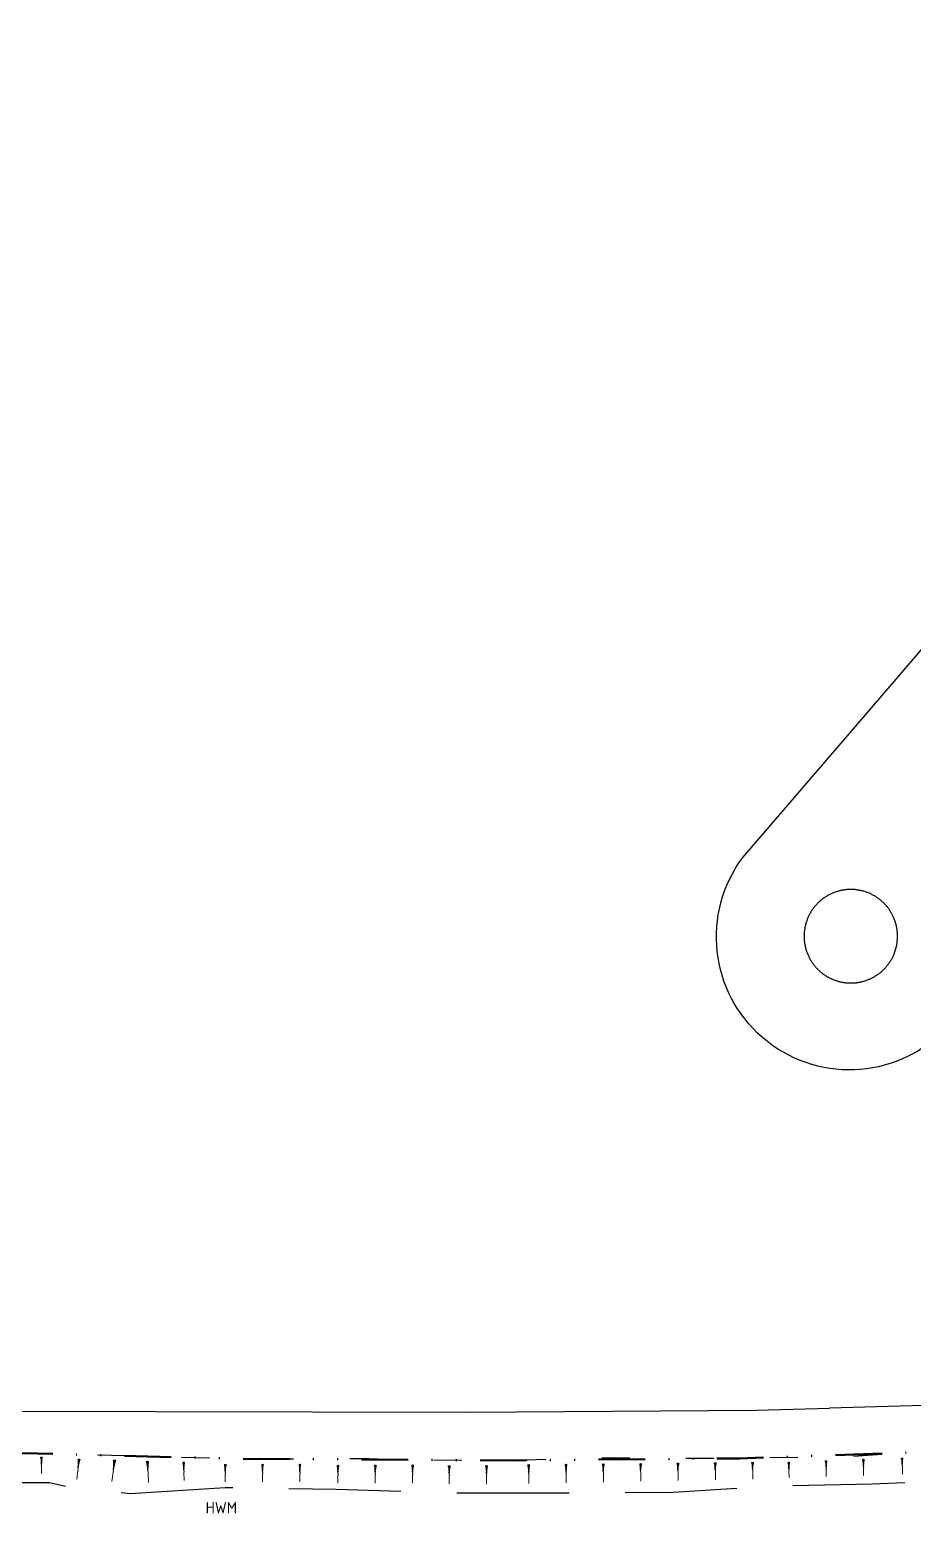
# Model space of a CAD drawing. Header units: millimetres. Extents: x 833750 to 836188, y 817400 to 818701.
# Drawn here: x 834180.6 to 834275.3, y 817743 to 817902 of the extents above; entities that cross this region are included whole.
import ezdxf

# ---------------------------------------------------------------- set-up
doc = ezdxf.new("R2010")
doc.units = ezdxf.units.MM
for name, pattern in [('3', [18.017443, 12.011629, -6.005814]), ('5', [9.008722, 3.002907, -6.005814]), ('DIVIDE', [1.25, 0.5, -0.25, 0, -0.25, 0, -0.25])]:
    doc.linetypes.add(name, pattern=pattern)
doc.layers.add('01-basemap', color=8, linetype='Continuous', lineweight=9)
doc.layers.add('01-bdy', color=7, linetype='DIVIDE', lineweight=50)
doc.styles.add('HK_ENG_11', font='HK_ENG.ttf')
doc.linetypes.add('B1_BDYF', pattern='A,2.5,-0.5,[130,ltypeshp.shx,S=0.5,R=0,X=0,Y=0],-0.5', length=3.5)

msp = doc.modelspace()

# ---------------------------------------------------------------- hatches: boundary and pattern name
at = {"layer": '01-basemap', "linetype": 'Continuous'}
h = msp.add_hatch(color=256, dxfattribs=at)
edge = h.paths.add_edge_path()
edge.add_ellipse((834181.87, 817748.96), major_axis=(0.0795, 0), ratio=0.731707, start_angle=0, end_angle=360)
for points in [[(834181.87, 817748.32), (834181.95, 817748.96), (834181.79, 817748.96)], [(834185.81, 817747.96), (834186, 817748.72), (834185.81, 817748.74)], [(834189.59, 817747.81), (834189.79, 817748.62), (834189.59, 817748.65)], [(834193.27, 817747.69), (834193.33, 817748.51), (834193.13, 817748.5)], [(834197.13, 817747.72), (834197.19, 817748.43), (834197.01, 817748.42)], [(834201.57, 817747.5), (834201.65, 817748.17), (834201.49, 817748.17)], [(834205.57, 817747.51), (834205.65, 817748.18), (834205.49, 817748.18)], [(834209.57, 817747.51), (834209.65, 817748.19), (834209.48, 817748.19)], [(834213.65, 817747.39), (834213.74, 817748.08), (834213.57, 817748.08)], [(834217.65, 817747.4), (834217.74, 817748.09), (834217.57, 817748.09)], [(834221.65, 817747.41), (834221.74, 817748.11), (834221.57, 817748.11)], [(834225.57, 817747.33), (834225.66, 817748.03), (834225.48, 817748.03)], [(834229.57, 817747.34), (834229.66, 817748.05), (834229.48, 817748.05)], [(834234.09, 817747.41), (834234.18, 817748.14), (834234, 817748.13)], [(834238.09, 817747.47), (834238.17, 817748.18), (834238, 817748.18)], [(834242.09, 817747.52), (834242.17, 817748.22), (834242, 817748.22)], [(834246.09, 817747.58), (834246.17, 817748.27), (834246, 817748.26)], [(834250.09, 817747.63), (834250.17, 817748.31), (834250, 817748.31)], [(834254.09, 817747.69), (834254.17, 817748.35), (834254, 817748.35)], [(834258.09, 817747.75), (834258.17, 817748.39), (834258, 817748.39)], [(834261.97, 817747.81), (834262.04, 817748.4), (834261.89, 817748.4)], [(834265.97, 817747.96), (834266.04, 817748.57), (834265.89, 817748.56)], [(834269.97, 817748.1), (834270.04, 817748.73), (834269.88, 817748.73)], [(834274.13, 817748.24), (834274.18, 817748.87), (834274.03, 817748.86)]]:
    msp.add_hatch(color=256, dxfattribs=at).paths.add_polyline_path(points)
h = msp.add_hatch(color=256, dxfattribs=at)
edge = h.paths.add_edge_path()
edge.add_ellipse((834185.9, 817748.73), major_axis=(-0.0962, 0.0111), ratio=0.731707, start_angle=0, end_angle=360)
h = msp.add_hatch(color=256, dxfattribs=at)
edge = h.paths.add_edge_path()
edge.add_ellipse((834189.69, 817748.64), major_axis=(-0.104, 0.012), ratio=0.731707, start_angle=0, end_angle=360)
h = msp.add_hatch(color=256, dxfattribs=at)
edge = h.paths.add_edge_path()
edge.add_ellipse((834193.23, 817748.5), major_axis=(0.102, 0.006), ratio=0.731707, start_angle=0, end_angle=360)
h = msp.add_hatch(color=256, dxfattribs=at)
edge = h.paths.add_edge_path()
edge.add_ellipse((834197.1, 817748.42), major_axis=(0.0885, 0.0032), ratio=0.731707, start_angle=0, end_angle=360)
h = msp.add_hatch(color=256, dxfattribs=at)
edge = h.paths.add_edge_path()
edge.add_ellipse((834201.57, 817748.17), major_axis=(0.0834, 0), ratio=0.731707, start_angle=0, end_angle=360)
h = msp.add_hatch(color=256, dxfattribs=at)
edge = h.paths.add_edge_path()
edge.add_ellipse((834205.57, 817748.18), major_axis=(-0.0842, 0), ratio=0.731707, start_angle=0, end_angle=360)
h = msp.add_hatch(color=256, dxfattribs=at)
edge = h.paths.add_edge_path()
edge.add_ellipse((834209.57, 817748.19), major_axis=(0.085, 0), ratio=0.731707, start_angle=0, end_angle=360)
h = msp.add_hatch(color=256, dxfattribs=at)
edge = h.paths.add_edge_path()
edge.add_ellipse((834213.65, 817748.08), major_axis=(0.0857, 0), ratio=0.731707, start_angle=0, end_angle=360)
h = msp.add_hatch(color=256, dxfattribs=at)
edge = h.paths.add_edge_path()
edge.add_ellipse((834217.65, 817748.09), major_axis=(0.0865, 0), ratio=0.731707, start_angle=0, end_angle=360)
h = msp.add_hatch(color=256, dxfattribs=at)
edge = h.paths.add_edge_path()
edge.add_ellipse((834221.65, 817748.11), major_axis=(-0.0873, 0), ratio=0.731707, start_angle=0, end_angle=360)
h = msp.add_hatch(color=256, dxfattribs=at)
edge = h.paths.add_edge_path()
edge.add_ellipse((834225.57, 817748.03), major_axis=(-0.088, 0), ratio=0.731707, start_angle=0, end_angle=360)
h = msp.add_hatch(color=256, dxfattribs=at)
edge = h.paths.add_edge_path()
edge.add_ellipse((834229.57, 817748.05), major_axis=(0.0888, 0), ratio=0.731707, start_angle=0, end_angle=360)
h = msp.add_hatch(color=256, dxfattribs=at)
edge = h.paths.add_edge_path()
edge.add_ellipse((834234.09, 817748.14), major_axis=(0.0905, 0.001), ratio=0.731707, start_angle=0, end_angle=360)
h = msp.add_hatch(color=256, dxfattribs=at)
edge = h.paths.add_edge_path()
edge.add_ellipse((834238.09, 817748.18), major_axis=(0.0889, 0.001), ratio=0.731707, start_angle=0, end_angle=360)
h = msp.add_hatch(color=256, dxfattribs=at)
edge = h.paths.add_edge_path()
edge.add_ellipse((834242.09, 817748.22), major_axis=(0.0872, 0.001), ratio=0.731707, start_angle=0, end_angle=360)
h = msp.add_hatch(color=256, dxfattribs=at)
edge = h.paths.add_edge_path()
edge.add_ellipse((834246.09, 817748.26), major_axis=(0.0856, 0.001), ratio=0.731707, start_angle=0, end_angle=360)
h = msp.add_hatch(color=256, dxfattribs=at)
edge = h.paths.add_edge_path()
edge.add_ellipse((834250.09, 817748.31), major_axis=(0.084, 0.001), ratio=0.731707, start_angle=0, end_angle=360)
h = msp.add_hatch(color=256, dxfattribs=at)
edge = h.paths.add_edge_path()
edge.add_ellipse((834254.08, 817748.35), major_axis=(0.0823, 0.0009), ratio=0.731707, start_angle=0, end_angle=360)
h = msp.add_hatch(color=256, dxfattribs=at)
edge = h.paths.add_edge_path()
edge.add_ellipse((834258.08, 817748.39), major_axis=(0.0807, 0.0009), ratio=0.731707, start_angle=0, end_angle=360)
h = msp.add_hatch(color=256, dxfattribs=at)
edge = h.paths.add_edge_path()
edge.add_ellipse((834261.97, 817748.4), major_axis=(0.0733, 0.001), ratio=0.731707, start_angle=0, end_angle=360)
h = msp.add_hatch(color=256, dxfattribs=at)
edge = h.paths.add_edge_path()
edge.add_ellipse((834265.96, 817748.56), major_axis=(0.0759, 0.001), ratio=0.731707, start_angle=0, end_angle=360)
h = msp.add_hatch(color=256, dxfattribs=at)
edge = h.paths.add_edge_path()
edge.add_ellipse((834269.96, 817748.73), major_axis=(0.0784, 0.001), ratio=0.731707, start_angle=0, end_angle=360)
h = msp.add_hatch(color=256, dxfattribs=at)
edge = h.paths.add_edge_path()
edge.add_ellipse((834274.1, 817748.86), major_axis=(0.0777, 0.003), ratio=0.731707, start_angle=0, end_angle=360)

# ---------------------------------------------------------------- linework, layer by layer
at = {"layer": '01-basemap', "linetype": 'Continuous', "lineweight": 30}
for p, q in [((834181.95, 817748.96), (834181.79, 817748.96)), ((834181.79, 817748.96), (834181.87, 817748.32)), ((834181.87, 817748.32), (834181.95, 817748.96)), ((834186, 817748.72), (834185.81, 817748.74)), ((834185.81, 817748.74), (834185.81, 817747.96)), ((834185.81, 817747.96), (834186, 817748.72)), ((834189.79, 817748.62), (834189.59, 817748.65)), ((834189.59, 817748.65), (834189.59, 817747.81)), ((834189.59, 817747.81), (834189.79, 817748.62)), ((834193.33, 817748.51), (834193.13, 817748.5)), ((834193.13, 817748.5), (834193.27, 817747.69)), ((834193.27, 817747.69), (834193.33, 817748.51)), ((834197.19, 817748.43), (834197.01, 817748.42)), ((834197.01, 817748.42), (834197.13, 817747.72)), ((834197.13, 817747.72), (834197.19, 817748.43)), ((834201.65, 817748.17), (834201.49, 817748.17)), ((834201.49, 817748.17), (834201.57, 817747.5)), ((834201.57, 817747.5), (834201.65, 817748.17)), ((834205.65, 817748.18), (834205.49, 817748.18)), ((834205.49, 817748.18), (834205.57, 817747.51)), ((834205.57, 817747.51), (834205.65, 817748.18)), ((834209.65, 817748.19), (834209.48, 817748.19)), ((834209.48, 817748.19), (834209.57, 817747.51)), ((834209.57, 817747.51), (834209.65, 817748.19)), ((834213.74, 817748.08), (834213.57, 817748.08)), ((834213.57, 817748.08), (834213.65, 817747.39)), ((834213.65, 817747.39), (834213.74, 817748.08)), ((834217.74, 817748.09), (834217.57, 817748.09)), ((834217.57, 817748.09), (834217.65, 817747.4)), ((834217.65, 817747.4), (834217.74, 817748.09)), ((834221.74, 817748.11), (834221.57, 817748.11)), ((834221.57, 817748.11), (834221.65, 817747.41)), ((834221.65, 817747.41), (834221.74, 817748.11)), ((834225.66, 817748.03), (834225.48, 817748.03)), ((834225.48, 817748.03), (834225.57, 817747.33)), ((834225.57, 817747.33), (834225.66, 817748.03)), ((834229.66, 817748.05), (834229.48, 817748.05)), ((834229.48, 817748.05), (834229.57, 817747.34)), ((834229.57, 817747.34), (834229.66, 817748.05)), ((834234.18, 817748.14), (834234, 817748.13)), ((834234, 817748.13), (834234.09, 817747.41)), ((834234.09, 817747.41), (834234.18, 817748.14)), ((834238.17, 817748.18), (834238, 817748.18)), ((834238, 817748.18), (834238.09, 817747.47)), ((834238.09, 817747.47), (834238.17, 817748.18)), ((834242.17, 817748.22), (834242, 817748.22)), ((834242, 817748.22), (834242.09, 817747.52)), ((834242.09, 817747.52), (834242.17, 817748.22)), ((834246.17, 817748.27), (834246, 817748.26)), ((834246, 817748.26), (834246.09, 817747.58)), ((834246.09, 817747.58), (834246.17, 817748.27)), ((834250.17, 817748.31), (834250, 817748.31)), ((834250, 817748.31), (834250.09, 817747.63)), ((834250.09, 817747.63), (834250.17, 817748.31)), ((834254.17, 817748.35), (834254, 817748.35)), ((834254, 817748.35), (834254.09, 817747.69)), ((834254.09, 817747.69), (834254.17, 817748.35)), ((834258.17, 817748.39), (834258, 817748.39)), ((834258, 817748.39), (834258.09, 817747.75)), ((834258.09, 817747.75), (834258.17, 817748.39)), ((834262.04, 817748.4), (834261.89, 817748.4)), ((834261.89, 817748.4), (834261.97, 817747.81)), ((834261.97, 817747.81), (834262.04, 817748.4)), ((834266.04, 817748.57), (834265.89, 817748.56)), ((834265.89, 817748.56), (834265.97, 817747.96)), ((834265.97, 817747.96), (834266.04, 817748.57)), ((834270.04, 817748.73), (834269.88, 817748.73)), ((834269.88, 817748.73), (834269.97, 817748.1)), ((834269.97, 817748.1), (834270.04, 817748.73)), ((834274.18, 817748.87), (834274.03, 817748.86)), ((834274.03, 817748.86), (834274.13, 817748.24)), ((834274.13, 817748.24), (834274.18, 817748.87))]:
    msp.add_line(p, q, dxfattribs=at)
at = {"layer": '01-basemap', "linetype": 'Continuous', "lineweight": 13}
for p, q in [((834181.87, 817748.01), (834181.87, 817747.25)), ((834269.97, 817747.79), (834269.98, 817747.04)), ((834274.14, 817747.94), (834274.17, 817747.19)), ((834185.77, 817747.58), (834185.66, 817746.66)), ((834189.54, 817747.4), (834189.42, 817746.4)), ((834193.3, 817747.29), (834193.35, 817746.31)), ((834197.14, 817747.37), (834197.17, 817746.52)), ((834201.57, 817747.17), (834201.57, 817746.37)), ((834205.57, 817747.18), (834205.57, 817746.37)), ((834209.57, 817747.18), (834209.57, 817746.36)), ((834213.65, 817747.06), (834213.65, 817746.23)), ((834217.65, 817747.06), (834217.65, 817746.23)), ((834221.65, 817747.07), (834221.65, 817746.23)), ((834225.57, 817746.99), (834225.57, 817746.14)), ((834229.57, 817746.99), (834229.57, 817746.13)), ((834234.1, 817747.06), (834234.11, 817746.19)), ((834238.1, 817747.12), (834238.11, 817746.26)), ((834242.1, 817747.18), (834242.11, 817746.34)), ((834246.1, 817747.24), (834246.11, 817746.42)), ((834250.1, 817747.31), (834250.11, 817746.5)), ((834254.1, 817747.37), (834254.1, 817746.58)), ((834258.1, 817747.43), (834258.1, 817746.65)), ((834261.98, 817747.53), (834261.99, 817746.82)), ((834265.98, 817747.66), (834265.99, 817746.93))]:
    msp.add_line(p, q, dxfattribs=at)
at = {"layer": '01-basemap', "linetype": '3', "lineweight": 30, "flags": 128}
msp.add_lwpolyline([(834427.05, 817871.66), (834426.93, 817871.28), (834426.35, 817869.44), (834425.34, 817867.73), (834424.01, 817866.82), (834421.47, 817865.15), (834417.71, 817862.99), (834414.34, 817859.99), (834410.4, 817856.27), (834406.54, 817852.53), (834403.18, 817850), (834397.8, 817845.46), (834394.15, 817841.99), (834390.86, 817839.05), (834389.01, 817837.08), (834385.68, 817833.14), (834382.41, 817830.73), (834380.69, 817828.02), (834378.41, 817826.28), (834374.64, 817822.43), (834370.72, 817817.99), (834367.32, 817814.11), (834364.77, 817810.48), (834361.77, 817807.1), (834357.13, 817801.37), (834355.82, 817797.36), (834353.9, 817793.51), (834350.29, 817786.11), (834346.79, 817779.39), (834344.41, 817773.54), (834341.39, 817767.53), (834338.48, 817760.66), (834335.94, 817755.92), (834333.24, 817752.16), (834331.33, 817749.41), (834328.37, 817747.8), (834326.36, 817746.54), (834322.85, 817745.53), (834311.7, 817745.61), (834301.83, 817746.42), (834294.47, 817747.18), (834287.79, 817746.73), (834277.99, 817746.41), (834270.94, 817746.12), (834260.34, 817745.9), (834249.56, 817745.23), (834238.75, 817745.15), (834225.36, 817745.15), (834213.47, 817745.54), (834201.56, 817745.72), (834191.37, 817745.08), (834185.87, 817745.58), (834182.73, 817746.24), (834179.59, 817746.25), (834173.3, 817745.42), (834166.37, 817745.69), (834158.03, 817745.28), (834153.4, 817745.62), (834148.22, 817745.63), (834135.59, 817745.8), (834123.74, 817745.89), (834115.18, 817746.21), (834103.37, 817746.24), (834094.03, 817746.06), (834088.51, 817746.61), (834085.08, 817747.66), (834081.56, 817748.75), (834079.85, 817750.38), (834079.98, 817751.13), (834079.34, 817752.01), (834078.82, 817752.87), (834076.34, 817752.88), (834075.51, 817752.67), (834075.5, 817750.71), (834073.22, 817749.6), (834070, 817747.82), (834068.93, 817746.29), (834068.3, 817744.99), (834066.36, 817744.3), (834063.46, 817744.31), (834060.49, 817744.31), (834056.82, 817745.38), (834053.02, 817745.69), (834046.1, 817746.9), (834043.33, 817748.49), (834038.91, 817751.44), (834031.82, 817756.63), (834024.43, 817761.76), (834017.34, 817767.01), (834011.05, 817772.07), (834003.07, 817778.67), (833995.14, 817785.68), (833987.33, 817793.03), (833982.09, 817798.74), (833973.23, 817809.9), (833969.29, 817814.99), (833965.71, 817820.06), (833959.15, 817828.17), (833954.99, 817834.33), (833951.03, 817841.57), (833948.01, 817847.53), (833946.75, 817852.38), (833946.42, 817856.65), (833946.4, 817863.45), (833946.02, 817871.23), (833945.59, 817880.68), (833946.07, 817882.52), (833945.9, 817886.67), (833946.38, 817891.46), (833945.77, 817898.48), (833946.81, 817902.75), (833946.79, 817909.96), (833946.6, 817917.08), (833946.37, 817923.06), (833946.65, 817930.22), (833946.91, 817935.45), (833946.59, 817941.24), (833947, 817947.89), (833946.58, 817955.57), (833946.73, 817962.36), (833947, 817972.63), (833946.92, 817979.46), (833946.85, 817983.2), (833947.03, 817990.97), (833947.74, 817996.09), (833947.61, 818000)], dxfattribs=at)
at = {"layer": '01-basemap', "linetype": '5', "lineweight": 30, "flags": 128}
msp.add_lwpolyline([(834356.31, 817806.2), (834354.4, 817803.48), (834352.51, 817800.45), (834348.38, 817793.53), (834339.78, 817779.11), (834338.68, 817776.33), (834336.87, 817770.07), (834334.62, 817763.54), (834329.52, 817754.39), (834327.62, 817753.03), (834322.54, 817751.13), (834318.33, 817750.67), (834310.37, 817750.67), (834302.56, 817750.17), (834288.2, 817750.77), (834279.24, 817749.76), (834268.37, 817749.05), (834255.65, 817748.86), (834242.62, 817748.92), (834230.17, 817748.59), (834216.99, 817748.82), (834204.82, 817748.78), (834167.17, 817749.77), (834130.25, 817749.07), (834108.71, 817749.23), (834097.6, 817749.8), (834092.1, 817750.88), (834083.45, 817751.97), (834080.87, 817753.15), (834079.95, 817754.68), (834075.55, 817754.94), (834068.48, 817749.28), (834062.04, 817748.35), (834056.13, 817749.1), (834051.08, 817750.07), (834044.42, 817752.19), (834034.65, 817759.36), (834019.23, 817769.52), (834005.82, 817781.11), (833992.62, 817793.44), (833984.38, 817802.04), (833980.32, 817806.68), (833968.98, 817820.74), (833961.26, 817831.18), (833954.51, 817842.25), (833951.38, 817849.53), (833950.71, 817855.24), (833950.26, 817863.38), (833950.14, 817900), (833949.86, 817989.71), (833950.23, 817994.53), (833950.51, 818000)], dxfattribs=at)
at = {"layer": '01-basemap', "linetype": 'B1_BDYF', "lineweight": 30, "flags": 128}
msp.add_lwpolyline([(834278.54, 817794.67, -0.929001), (834257.03, 817813.27), (834270.45, 817828.82), (834281.03, 817841.16), (834292.7, 817854.96), (834305.79, 817870.26), (834306.27, 817870.8), (834311.47, 817876.75), (834315.33, 817881.17), (834315.8, 817881.11)], format="xyb", dxfattribs=at)
at = {"layer": '01-basemap', "linetype": 'Continuous', "lineweight": 30, "flags": 128}
msp.add_lwpolyline([(834271.75, 817800.92), (834271.76, 817800.92), (834271.82, 817800.98), (834271.89, 817801.03), (834271.96, 817801.09), (834272.02, 817801.15), (834272.08, 817801.21), (834272.15, 817801.27), (834272.21, 817801.33), (834272.32, 817801.45), (834272.38, 817801.52), (834272.44, 817801.58), (834272.49, 817801.65), (834272.55, 817801.72), (834272.6, 817801.79), (834272.65, 817801.86), (834272.7, 817801.93), (834272.75, 817802), (834272.8, 817802.07), (834272.85, 817802.15), (834272.9, 817802.22), (834272.94, 817802.3), (834272.98, 817802.37), (834273.03, 817802.45), (834273.07, 817802.53), (834273.11, 817802.6), (834273.14, 817802.68), (834273.18, 817802.76), (834273.22, 817802.84), (834273.25, 817802.92), (834273.28, 817803), (834273.31, 817803.09), (834273.34, 817803.17), (834273.37, 817803.25), (834273.4, 817803.33), (834273.42, 817803.42), (834273.45, 817803.5), (834273.47, 817803.59), (834273.49, 817803.67), (834273.51, 817803.76), (834273.53, 817803.84), (834273.55, 817803.93), (834273.56, 817804.02), (834273.57, 817804.1), (834273.59, 817804.19), (834273.6, 817804.28), (834273.6, 817804.36), (834273.61, 817804.45), (834273.62, 817804.54), (834273.62, 817804.62), (834273.63, 817804.71), (834273.63, 817804.8), (834273.63, 817804.89), (834273.62, 817804.97), (834273.62, 817805.06), (834273.62, 817805.15), (834273.61, 817805.24), (834273.6, 817805.32), (834273.59, 817805.41), (834273.58, 817805.5), (834273.57, 817805.58), (834273.56, 817805.67), (834273.54, 817805.76), (834273.52, 817805.84), (834273.5, 817805.93), (834273.48, 817806.01), (834273.46, 817806.1), (834273.44, 817806.18), (834273.42, 817806.27), (834273.39, 817806.35), (834273.36, 817806.43), (834273.33, 817806.51), (834273.3, 817806.6), (834273.27, 817806.68), (834273.24, 817806.76), (834273.2, 817806.84), (834273.17, 817806.92), (834273.13, 817807), (834273.09, 817807.08), (834273.05, 817807.16), (834273.01, 817807.23), (834272.97, 817807.31), (834272.92, 817807.38), (834272.88, 817807.46), (834272.83, 817807.53), (834272.78, 817807.61), (834272.74, 817807.68), (834272.69, 817807.75), (834272.63, 817807.82), (834272.58, 817807.89), (834272.53, 817807.96), (834272.47, 817808.03), (834272.41, 817808.09), (834272.36, 817808.16), (834272.3, 817808.22), (834272.24, 817808.29), (834272.18, 817808.35), (834272.12, 817808.41), (834272.05, 817808.47), (834271.99, 817808.53), (834271.92, 817808.59), (834271.86, 817808.65), (834271.79, 817808.7), (834271.72, 817808.76), (834271.65, 817808.81), (834271.58, 817808.86), (834271.51, 817808.92), (834271.44, 817808.97), (834271.37, 817809.01), (834271.29, 817809.06), (834271.22, 817809.11), (834271.14, 817809.15), (834271.07, 817809.2), (834270.99, 817809.24), (834270.91, 817809.28), (834270.84, 817809.32), (834270.76, 817809.36), (834270.68, 817809.39), (834270.6, 817809.43), (834270.52, 817809.46), (834270.44, 817809.5), (834270.35, 817809.53), (834270.27, 817809.56), (834270.19, 817809.58), (834270.11, 817809.61), (834270.02, 817809.64), (834269.94, 817809.66), (834269.85, 817809.68), (834269.77, 817809.7), (834269.68, 817809.72), (834269.6, 817809.74), (834269.51, 817809.76), (834269.42, 817809.77), (834269.34, 817809.78), (834269.25, 817809.8), (834269.16, 817809.81), (834269.08, 817809.82), (834268.99, 817809.82), (834268.9, 817809.83), (834268.82, 817809.83), (834268.73, 817809.84), (834268.64, 817809.84), (834268.55, 817809.84), (834268.47, 817809.83), (834268.38, 817809.83), (834268.29, 817809.83), (834268.2, 817809.82), (834268.12, 817809.81), (834268.03, 817809.8), (834267.94, 817809.79), (834267.86, 817809.78), (834267.77, 817809.77), (834267.68, 817809.75), (834267.6, 817809.73), (834267.51, 817809.71), (834267.43, 817809.69), (834267.34, 817809.67), (834267.26, 817809.65), (834267.17, 817809.63), (834267.09, 817809.6), (834267.01, 817809.57), (834266.93, 817809.54), (834266.84, 817809.51), (834266.76, 817809.48), (834266.68, 817809.45), (834266.6, 817809.41), (834266.52, 817809.38), (834266.44, 817809.34), (834266.36, 817809.3), (834266.28, 817809.26), (834266.21, 817809.22), (834266.13, 817809.18), (834266.06, 817809.13), (834265.98, 817809.09), (834265.91, 817809.04), (834265.83, 817808.99), (834265.76, 817808.94), (834265.69, 817808.89), (834265.62, 817808.84), (834265.55, 817808.79), (834265.48, 817808.74), (834265.41, 817808.68), (834265.35, 817808.62), (834265.28, 817808.57), (834265.22, 817808.51), (834265.15, 817808.45), (834265.09, 817808.39), (834265.03, 817808.32), (834264.97, 817808.26), (834264.91, 817808.2), (834264.85, 817808.13), (834264.79, 817808.06), (834264.74, 817808), (834264.68, 817807.93), (834264.63, 817807.86), (834264.58, 817807.79), (834264.53, 817807.72), (834264.48, 817807.65), (834264.43, 817807.57), (834264.38, 817807.5), (834264.33, 817807.43), (834264.29, 817807.35), (834264.25, 817807.28), (834264.2, 817807.2), (834264.16, 817807.12), (834264.12, 817807.04), (834264.08, 817806.96), (834264.05, 817806.89), (834264.01, 817806.81), (834263.98, 817806.72), (834263.95, 817806.64), (834263.92, 817806.56), (834263.89, 817806.48), (834263.86, 817806.4), (834263.83, 817806.31), (834263.81, 817806.23), (834263.78, 817806.14), (834263.76, 817806.06), (834263.74, 817805.98), (834263.72, 817805.89), (834263.7, 817805.8), (834263.69, 817805.72), (834263.67, 817805.63), (834263.66, 817805.55), (834263.65, 817805.46), (834263.64, 817805.37), (834263.63, 817805.29), (834263.62, 817805.2), (834263.61, 817805.11), (834263.61, 817805.02), (834263.61, 817804.94), (834263.61, 817804.85), (834263.61, 817804.76), (834263.61, 817804.67), (834263.61, 817804.59), (834263.62, 817804.5), (834263.62, 817804.41), (834263.63, 817804.32), (834263.64, 817804.24), (834263.65, 817804.15), (834263.66, 817804.06), (834263.68, 817803.98), (834263.69, 817803.89), (834263.71, 817803.81), (834263.73, 817803.72), (834263.75, 817803.64), (834263.77, 817803.55), (834263.79, 817803.47), (834263.82, 817803.38), (834263.84, 817803.3), (834263.87, 817803.22), (834263.9, 817803.13), (834263.93, 817803.05), (834263.96, 817802.97), (834264, 817802.89), (834264.03, 817802.81), (834264.07, 817802.73), (834264.1, 817802.65), (834264.14, 817802.57), (834264.18, 817802.49), (834264.22, 817802.42), (834264.27, 817802.34), (834264.31, 817802.26), (834264.36, 817802.19), (834264.4, 817802.12), (834264.45, 817802.04), (834264.5, 817801.97), (834264.55, 817801.9), (834264.6, 817801.83), (834264.66, 817801.76), (834264.71, 817801.69), (834264.76, 817801.62), (834264.82, 817801.55), (834264.88, 817801.49), (834264.94, 817801.42), (834265, 817801.36), (834265.06, 817801.3), (834265.12, 817801.24), (834265.18, 817801.18), (834265.25, 817801.12), (834265.31, 817801.06), (834265.38, 817801), (834265.45, 817800.95), (834265.52, 817800.89), (834265.58, 817800.84), (834265.66, 817800.78), (834265.73, 817800.73), (834265.8, 817800.68), (834265.87, 817800.64), (834265.94, 817800.59), (834266.02, 817800.54), (834266.09, 817800.5), (834266.17, 817800.45), (834266.25, 817800.41), (834266.32, 817800.37), (834266.4, 817800.33), (834266.48, 817800.29), (834266.56, 817800.26), (834266.64, 817800.22), (834266.72, 817800.19), (834266.8, 817800.16), (834266.88, 817800.13), (834266.97, 817800.1), (834267.05, 817800.07), (834267.13, 817800.04), (834267.22, 817800.02), (834267.3, 817799.99), (834267.39, 817799.97), (834267.47, 817799.95), (834267.56, 817799.93), (834267.64, 817799.91), (834267.73, 817799.9), (834267.81, 817799.88), (834267.9, 817799.87), (834267.99, 817799.86), (834268.07, 817799.85), (834268.16, 817799.84), (834268.25, 817799.83), (834268.34, 817799.82), (834268.42, 817799.82), (834268.51, 817799.82), (834268.6, 817799.82), (834268.68, 817799.82), (834268.77, 817799.82), (834268.86, 817799.82), (834268.95, 817799.83), (834269.03, 817799.83), (834269.12, 817799.84), (834269.21, 817799.85), (834269.3, 817799.86), (834269.38, 817799.88), (834269.47, 817799.89), (834269.55, 817799.9), (834269.64, 817799.92), (834269.73, 817799.94), (834269.81, 817799.96), (834269.9, 817799.98), (834269.98, 817800.01), (834270.06, 817800.03), (834270.15, 817800.06), (834270.23, 817800.08), (834270.31, 817800.11), (834270.39, 817800.14), (834270.48, 817800.17), (834270.56, 817800.21), (834270.64, 817800.24), (834270.72, 817800.28), (834270.8, 817800.32), (834270.87, 817800.35), (834270.95, 817800.39), (834271.03, 817800.44), (834271.11, 817800.48), (834271.18, 817800.52), (834271.26, 817800.57), (834271.33, 817800.61), (834271.4, 817800.66), (834271.48, 817800.71), (834271.55, 817800.76), (834271.62, 817800.81), (834271.69, 817800.87), (834271.75, 817800.92)], dxfattribs=at)
at = {"layer": '01-basemap', "linetype": 'B1_BDYF', "lineweight": 30, "flags": 128}
for points in [[(834315.12, 817756.73), (834281.06, 817756.4), (834279.25, 817754.7), (834276.44, 817754.55), (834266.33, 817754.24)], [(834160.58, 817753.87), (834162.63, 817753.71), (834177.41, 817753.94), (834227.64, 817753.82), (834258.54, 817754.04), (834266.33, 817754.24)]]:
    msp.add_lwpolyline(points, dxfattribs=at)
at = {"layer": '01-basemap', "linetype": 'Continuous', "lineweight": 30}
for centre, major_axis, start_param, end_param in [((834181.87, 817748.96), (0.0795, 0), 0, 6.283185), ((834185.9, 817748.73), (-0.0962, 0.0111), 3.141593, 9.424778), ((834189.69, 817748.64), (-0.104, 0.012), 3.141593, 9.424778), ((834193.23, 817748.5), (0.102, 0.006), 0, 6.283185), ((834197.1, 817748.42), (0.0885, 0.0032), 7.554276093557633e-09, 6.283185314733863), ((834201.57, 817748.17), (0.0834, 0), 0, 6.283185), ((834205.57, 817748.18), (-0.0842, 0), 3.141593, 9.424778), ((834209.57, 817748.19), (0.085, 0), 0, 6.283185), ((834213.65, 817748.08), (0.0857, 0), 0, 6.283185), ((834217.65, 817748.09), (0.0865, 0), 0, 6.283185), ((834221.65, 817748.11), (-0.0873, 0), 3.141593, 9.424778), ((834225.57, 817748.03), (-0.088, 0), 3.141593, 9.424778), ((834229.57, 817748.05), (0.0888, 0), 0, 6.283185), ((834234.09, 817748.14), (0.0905, 0.001), 0, 6.283185), ((834238.09, 817748.18), (0.0889, 0.001), 0, 6.283185), ((834242.09, 817748.22), (0.0872, 0.001), 0, 6.283185), ((834250.09, 817748.31), (0.084, 0.001), 0, 6.283185), ((834254.08, 817748.35), (0.0823, 0.0009), 0, 6.283185), ((834258.08, 817748.39), (0.0807, 0.0009), 0, 6.283185), ((834261.97, 817748.4), (0.0733, 0.001), 0, 6.283185), ((834265.96, 817748.56), (0.0759, 0.001), 0, 6.283185), ((834269.96, 817748.73), (0.0784, 0.001), 0, 6.283185), ((834274.1, 817748.86), (0.0777, 0.003), 0, 6.283185)]:
    msp.add_ellipse(centre, major_axis=major_axis, ratio=0.731707, start_param=start_param, end_param=end_param, dxfattribs=at)
msp.add_ellipse((834246.09, 817748.26), major_axis=(0.0856, 0.001), ratio=0.731707, dxfattribs=at)
at = {"layer": '01-basemap', "linetype": 'Continuous', "lineweight": 13}
for points in [[(834181.87, 817748.32), (834181.84, 817748.26), (834181.87, 817748.21), (834181.89, 817748.15), (834181.87, 817748.01)], [(834185.81, 817747.96), (834185.77, 817747.89), (834185.8, 817747.82), (834185.82, 817747.75), (834185.77, 817747.58)], [(834189.59, 817747.81), (834189.55, 817747.74), (834189.57, 817747.66), (834189.6, 817747.58), (834189.54, 817747.4)], [(834197.13, 817747.72), (834197.1, 817747.65), (834197.13, 817747.59), (834197.16, 817747.52), (834197.14, 817747.37)], [(834258.09, 817747.75), (834258.06, 817747.69), (834258.09, 817747.63), (834258.12, 817747.57), (834258.1, 817747.43)], [(834261.97, 817747.81), (834261.95, 817747.76), (834261.98, 817747.71), (834262, 817747.65), (834261.98, 817747.53)], [(834265.97, 817747.96), (834265.95, 817747.9), (834265.97, 817747.85), (834266, 817747.79), (834265.98, 817747.66)], [(834269.97, 817748.1), (834269.94, 817748.04), (834269.97, 817747.98), (834270, 817747.93), (834269.97, 817747.79)], [(834274.13, 817748.24), (834274.1, 817748.18), (834274.13, 817748.13), (834274.16, 817748.07), (834274.14, 817747.94)], [(834193.27, 817747.69), (834193.24, 817747.61), (834193.28, 817747.54), (834193.32, 817747.46), (834193.3, 817747.29)], [(834201.57, 817747.5), (834201.54, 817747.44), (834201.57, 817747.38), (834201.6, 817747.32), (834201.57, 817747.17)], [(834205.57, 817747.51), (834205.54, 817747.44), (834205.57, 817747.38), (834205.6, 817747.32), (834205.57, 817747.18)], [(834209.57, 817747.51), (834209.54, 817747.45), (834209.57, 817747.39), (834209.6, 817747.33), (834209.57, 817747.18)], [(834213.65, 817747.39), (834213.62, 817747.33), (834213.65, 817747.27), (834213.68, 817747.21), (834213.65, 817747.06)], [(834217.65, 817747.4), (834217.62, 817747.34), (834217.65, 817747.27), (834217.68, 817747.21), (834217.65, 817747.06)], [(834221.65, 817747.41), (834221.62, 817747.34), (834221.65, 817747.28), (834221.68, 817747.22), (834221.65, 817747.07)], [(834225.57, 817747.33), (834225.54, 817747.27), (834225.57, 817747.2), (834225.6, 817747.14), (834225.57, 817746.99)], [(834229.57, 817747.34), (834229.54, 817747.27), (834229.57, 817747.21), (834229.6, 817747.14), (834229.57, 817746.99)], [(834234.09, 817747.41), (834234.06, 817747.34), (834234.1, 817747.28), (834234.13, 817747.21), (834234.1, 817747.06)], [(834238.09, 817747.47), (834238.06, 817747.4), (834238.1, 817747.34), (834238.13, 817747.27), (834238.1, 817747.12)], [(834242.09, 817747.52), (834242.06, 817747.46), (834242.09, 817747.4), (834242.13, 817747.33), (834242.1, 817747.18)], [(834246.09, 817747.58), (834246.06, 817747.52), (834246.09, 817747.45), (834246.12, 817747.39), (834246.1, 817747.24)], [(834250.09, 817747.63), (834250.06, 817747.57), (834250.09, 817747.51), (834250.12, 817747.45), (834250.1, 817747.31)], [(834254.09, 817747.69), (834254.06, 817747.63), (834254.09, 817747.57), (834254.12, 817747.51), (834254.1, 817747.37)]]:
    msp.add_open_spline(points, degree=1, dxfattribs=at)
at = {"layer": '01-bdy', "ltscale": 10, "flags": 128}
msp.add_lwpolyline([(834328.83, 818399.5), (834366.57, 818373.35), (834355.83, 818358.18), (834346.06, 818343.55), (834340.9, 818336.18), (834331.15, 818321.97), (834340.39, 818315.22), (834336.62, 818309.83), (834328.55, 818297.51), (834322.06, 818288.94, -0.175205), (834315.24, 818286.34), (834306.35, 818287.92, 0.232331), (834293.23, 818283.1, 0.136231), (834285.96, 818270.39), (834277.18, 818250.39), (834271, 818237.55), (834264.65, 818226.05), (834252.66, 818207.07), (834242.75, 818191.42), (834230.03, 818171.08), (834218.39, 818151.82), (834214.23, 818145.52), (834209.56, 818137.72), (834175.87, 818082.26), (834168.31, 818069.59), (834159.5, 818055.42, 0.210778), (834157.94, 818024.07, 0.180309), (834175.26, 818003.89, 0.17216), (834199.78, 817999.16, 0.10219), (834213.41, 818003.68), (834221.18, 818008.73), (834236.6, 818018.98), (834264.38, 818037.35), (834297.08, 818058.95), (834310.42, 818067.87), (834352.56, 818095.84, 0.082118), (834360.57, 818101.89, -0.011134), (834370.06, 818110.41), (834378.81, 818118.82), (834383.63, 818114.16), (834387.46, 818117.77), (834394.78, 818124.93), (834415.09, 818144.45), (834423.25, 818152.19), (834426.22, 818152.18), (834428.35, 818156.45, -0.686009), (834433.83, 818155.33, -0.095987), (834433.77, 818152.67), (834438.28, 818169.87), (834459.68, 818175.04, -0.242354), (834444.63, 818128.77), (834495.22, 818132.31), (834492.44, 818172.01), (834498.76, 818180.93, 0.103946), (834533.7, 818164.79, 0.028148), (834560.52, 818159.72), (834570.88, 818156.56, 0.012182), (834580.15, 818154.03, 0.011817), (834589.68, 818153.63, 0.018959), (834627.61, 818154.46), (834630.54, 818155.39), (834634.55, 818155.67), (834637.58, 818155.15, 0.004979), (834647.57, 818156.04), (834660.85, 818157.36, -0.023166), (834692.89, 818159.06), (834848.63, 818160.1), (834853.23, 818160.2), (834857.28, 818160.66), (834861.21, 818161.75, 0.088944), (834868.25, 818167.27, 0.091281), (834872.75, 818174.67, 0.061859), (834874.1, 818180.14), (834880.69, 818180.54), (834904.74, 818180.91, 0.07732), (834909.19, 818172.28, 0.267512), (834920.03, 818167.46, 0.03638), (834937.24, 818170.54, 0.249427), (834949.39, 818181.61), (834966.12, 818181.87), (835091.81, 818189.75), (835119.69, 818191.56), (835121.8, 818186.84, 0.073697), (835125.91, 818181.81), (835207.27, 818194.47), (835208.7, 818185.32), (835222.08, 818190.19), (835227.49, 818191.16, 0.049054), (835256.69, 818199.4), (835337.02, 818204.42, -0.062186), (835336.51, 818151.72, 0.055707), (835335.35, 818100.17), (835335.99, 818092.92), (835339.29, 818073.77), (835342.22, 818056.39), (835346.04, 818019.36), (835266.28, 818008.06), (835170.78, 817999.88), (835121.93, 817993.58), (835122.01, 817992.7), (835091.93, 817988.81), (835080.29, 817987.08), (835071.87, 817986.22), (835046.36, 817982.99), (835046.27, 817983.19), (834552.23, 817919.53), (834424, 817870.53), (834415.27, 817865.7), (834383.47, 817838.34), (834373.34, 817828.35), (834356.31, 817806.2), (834344, 817785.99), (834339.43, 817778.23), (834334.62, 817763.54), (834329.52, 817754.39), (834322.54, 817751.13), (834256.69, 817748.88), (834232.99, 817748.66), (834202.74, 817748.84), (834169.74, 817749.7), (834105.63, 817749.39), (834095.12, 817750.29), (834080.87, 817753.15), (834079.95, 817754.68), (834075.55, 817754.94), (834068.48, 817749.28), (834059.51, 817748.67), (834044.42, 817752.19), (834012.96, 817774.96, -0.08687), (833954.97, 817841.56), (833951.38, 817849.53), (833950, 817873.2), (833950.51, 817999.93), (833951.11, 818019.47), (833950.6, 818024.56), (833950.59, 818042.65), (833948.99, 818071.1), (833950.36, 818103.03, -0.094055), (833975.55, 818171.08, -0.090291), (834009.29, 818209.37), (834009.75, 818241.21, -0.01891), (834011.28, 818271.75), (834240.04, 818271.92)], format="xyb", close=True, dxfattribs=at)

# ---------------------------------------------------------------- texts
at = {"layer": '01-basemap', "style": 'HK_ENG_11', "width": 1.1}
msp.add_text('HWM', height=1.215, dxfattribs=at).set_placement((834199.47, 817742.99))

doc.saveas('drawing.dxf')
